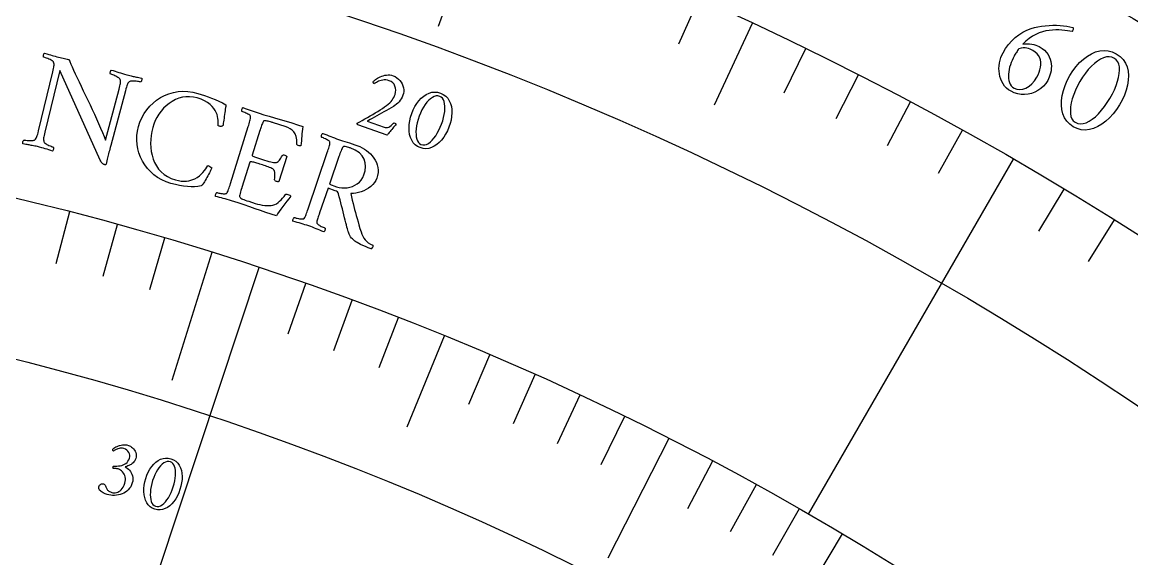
# Model space of a CAD drawing. Header units: millimetres. Extents: x -50 to 50, y -50 to 64.
# Drawn here: x 9.33 to 24.22, y 33.82 to 41.03 of the extents above; entities that cross this region are included whole.
import ezdxf

# ---------------------------------------------------------------- set-up
doc = ezdxf.new("R2010")
doc.units = ezdxf.units.MM
for name, color, linetype in [('ENGRAVE', 7, 'Continuous'), ('ENGRAVE_FINE', 8, 'Continuous'), ('TEXT', 5, 'Continuous')]:
    doc.layers.add(name, color=color, linetype=linetype)

msp = doc.modelspace()

# ---------------------------------------------------------------- linework, layer by layer
at = {"layer": 'ENGRAVE'}
for points in [[(15.4764, 42.5211), (14.9121, 40.9706)], [(19.1235, 41.0104), (18.6121, 39.9138)], [(22.625, 39.1876), (19.875, 34.4245)], [(11.8749, 37.9348), (11.3371, 36.217)], [(12.505, 37.7318), (10.6175, 32.0364)], [(14.9901, 36.8152), (14.4923, 35.5927)], [(18.0038, 35.439), (17.1886, 33.8342)]]:
    msp.add_lwpolyline(points, dxfattribs=at)
for radius in [49, 49, 47.6875, 45.25, 45.25, 43.325, 39.75, 39.75, 37.65]:
    msp.add_circle((0, 0), radius, dxfattribs=at)
at = {"layer": 'ENGRAVE_FINE'}
for points in [[(18.4048, 41.3379), (18.1364, 40.735)], [(19.8363, 40.6704), (19.547, 40.0772)], [(20.5431, 40.318), (20.2434, 39.73)], [(21.2436, 39.9534), (20.9337, 39.3706)], [(21.9376, 39.5765), (21.6177, 38.9993)], [(23.3055, 38.7868), (22.9655, 38.2211)], [(9.9658, 38.4804), (9.7853, 37.7834)], [(10.6051, 38.3092), (10.413, 37.6153)], [(23.9788, 38.3742), (23.6291, 37.8145)], [(11.2415, 38.1273), (11.0379, 37.4367)], [(13.1318, 37.5183), (12.8939, 36.8387)], [(13.755, 37.2943), (13.5058, 36.6188)], [(14.3745, 37.0599), (14.1141, 36.3886)], [(15.6016, 36.5603), (15.319, 35.898)], [(16.2089, 36.2951), (15.9153, 35.6377)], [(16.8118, 36.0198), (16.5073, 35.3674)], [(17.4102, 35.7344), (17.0948, 35.0871)], [(18.5926, 35.1337), (18.2558, 34.4973)], [(19.1763, 34.8185), (18.829, 34.1879)], [(19.7548, 34.4936), (19.397, 33.8688)], [(20.328, 34.159), (19.9598, 33.5402)]]:
    msp.add_lwpolyline(points, dxfattribs=at)
at = {"layer": 'TEXT'}
for points in [[(22.9729, 40.7005), (23.0106, 40.6767), (23.0429, 40.651), (23.0698, 40.6234), (23.0913, 40.5939), (23.1081, 40.5632), (23.121, 40.532), (23.1299, 40.5004), (23.1348, 40.4683), (23.1364, 40.4362), (23.1354, 40.4049), (23.1318, 40.3744), (23.1256, 40.3445), (23.1175, 40.3161), (23.1084, 40.29), (23.0983, 40.2662), (23.0871, 40.2447), (23.0607, 40.2046), (23.0299, 40.169), (22.9948, 40.1378), (22.9554, 40.1109), (22.9131, 40.0891), (22.8693, 40.0727), (22.8241, 40.0619), (22.7774, 40.0565), (22.7304, 40.0573), (22.6844, 40.0649), (22.6393, 40.0793), (22.5951, 40.1005), (22.5627, 40.1213), (22.534, 40.145), (22.5091, 40.1716), (22.488, 40.201), (22.4706, 40.2326), (22.4565, 40.2655), (22.4458, 40.2997), (22.4385, 40.3352), (22.4344, 40.3715), (22.4334, 40.408), (22.4355, 40.4448), (22.4406, 40.4818), (22.4485, 40.5181), (22.4591, 40.5529), (22.4722, 40.586), (22.488, 40.6176), (22.5227, 40.6748), (22.5614, 40.7277), (22.6039, 40.7765), (22.6504, 40.8209), (22.7001, 40.8603), (22.7524, 40.8939), (22.8072, 40.9216), (22.8647, 40.9435), (22.91, 40.9567), (22.9569, 40.9675), (23.0052, 40.9759), (23.0549, 40.9818), (23.1051, 40.9856), (23.1548, 40.9873), (23.2038, 40.9869), (23.2523, 40.9845), (23.2991, 40.9801), (23.3431, 40.9738), (23.3845, 40.9658), (23.423, 40.9558), (23.4275, 40.9518), (23.4296, 40.9461), (23.4295, 40.9387), (23.4271, 40.9296), (23.4237, 40.9204), (23.4206, 40.9127), (23.4178, 40.9065), (23.4154, 40.9019), (23.385, 40.9079), (23.3519, 40.9132), (23.3162, 40.918), (23.278, 40.9221), (23.2378, 40.9247), (23.1961, 40.9249), (23.153, 40.9229), (23.1085, 40.9184), (23.0633, 40.9109), (23.0179, 40.8993), (22.9725, 40.8837), (22.927, 40.8642), (22.8818, 40.8398), (22.8375, 40.8099), (22.7941, 40.7745), (22.7516, 40.7336), (22.7815, 40.7373), (22.8116, 40.7385), (22.8419, 40.7372), (22.8723, 40.7333), (22.9014, 40.7273), (22.9279, 40.7198), (22.9517, 40.7109), (22.9729, 40.7005)], [(22.701, 40.6728), (22.6924, 40.6609), (22.6839, 40.6487), (22.6755, 40.6362), (22.6672, 40.6234), (22.6591, 40.6104), (22.6511, 40.5973), (22.6433, 40.584), (22.6357, 40.5707), (22.6217, 40.544), (22.6088, 40.5159), (22.5969, 40.4865), (22.586, 40.4557), (22.5767, 40.4243), (22.5694, 40.3931), (22.5641, 40.362), (22.5608, 40.3311), (22.5599, 40.301), (22.5617, 40.2724), (22.5662, 40.2452), (22.5735, 40.2194), (22.5838, 40.1959), (22.5977, 40.1755), (22.6151, 40.1581), (22.636, 40.1438), (22.6735, 40.1284), (22.7126, 40.1234), (22.7533, 40.1289), (22.7956, 40.1449), (22.837, 40.1699), (22.875, 40.2026), (22.9096, 40.2429), (22.9408, 40.2909), (22.958, 40.324), (22.9721, 40.3573), (22.983, 40.3908), (22.9908, 40.4245), (22.9949, 40.4578), (22.9944, 40.49), (22.9896, 40.5211), (22.9803, 40.551), (22.9658, 40.5792), (22.9456, 40.6049), (22.9195, 40.6282), (22.8875, 40.649), (22.8701, 40.658), (22.851, 40.6662), (22.8304, 40.6736), (22.8081, 40.6802), (22.7841, 40.6844), (22.7583, 40.6846), (22.7306, 40.6807), (22.701, 40.6728)], [(24.0069, 40.6037), (24.0569, 40.5685), (24.0976, 40.5274), (24.129, 40.4804), (24.1511, 40.4277), (24.1646, 40.3706), (24.1702, 40.3107), (24.168, 40.248), (24.1578, 40.1825), (24.1405, 40.1158), (24.1168, 40.0493), (24.0867, 39.9832), (24.0502, 39.9173), (24.009, 39.8543), (23.9645, 39.7968), (23.9167, 39.7449), (23.8657, 39.6984), (23.8126, 39.6586), (23.7584, 39.6269), (23.7032, 39.6031), (23.647, 39.5873), (23.5907, 39.5808), (23.5356, 39.585), (23.4816, 39.6), (23.4286, 39.6256), (23.3819, 39.6589), (23.3436, 39.6986), (23.3137, 39.7446), (23.2921, 39.7971), (23.2785, 39.8542), (23.2723, 39.9143), (23.2737, 39.9773), (23.2825, 40.0432), (23.2983, 40.1105), (23.3206, 40.1775), (23.3493, 40.2443), (23.3846, 40.3109), (23.4248, 40.3745), (23.4684, 40.4327), (23.5154, 40.4853), (23.5659, 40.5325), (23.6188, 40.5727), (23.673, 40.6047), (23.7286, 40.6284), (23.7856, 40.6438), (23.8426, 40.6498), (23.8985, 40.6451), (23.9533, 40.6297), (24.0069, 40.6037)], [(9.8185, 40.5595), (9.8394, 40.5544), (9.86, 40.5494), (9.8803, 40.5445), (9.9004, 40.5396), (9.9192, 40.5351), (9.9353, 40.5315), (9.9489, 40.5288), (9.9599, 40.527), (9.9705, 40.4993), (9.9843, 40.4661), (10.0012, 40.4275), (10.0213, 40.3833), (10.0438, 40.3348), (10.0682, 40.2829), (10.0944, 40.2276), (10.1225, 40.1691), (10.1517, 40.1083), (10.1812, 40.0465), (10.2112, 39.9838), (10.2415, 39.92), (10.2716, 39.8559), (10.301, 39.7924), (10.3296, 39.7294), (10.3575, 39.6669), (10.3839, 39.6062), (10.4081, 39.5487), (10.43, 39.4944), (10.4497, 39.4432), (10.6316, 40.1297), (10.6375, 40.1525), (10.6425, 40.1729), (10.6466, 40.1908), (10.6498, 40.2062), (10.6516, 40.2203), (10.6516, 40.2341), (10.6498, 40.2476), (10.6461, 40.2608), (10.643, 40.2665), (10.6371, 40.2729), (10.6283, 40.2799), (10.6167, 40.2875), (10.6033, 40.2952), (10.5895, 40.3025), (10.5752, 40.3095), (10.5604, 40.3161), (10.5463, 40.322), (10.5341, 40.3267), (10.5237, 40.3304), (10.5152, 40.3329), (10.5133, 40.3389), (10.5127, 40.3457), (10.5135, 40.3532), (10.5156, 40.3616), (10.5183, 40.3696), (10.5207, 40.3763), (10.523, 40.3818), (10.525, 40.3859), (10.5518, 40.3778), (10.5778, 40.3699), (10.6029, 40.362), (10.6271, 40.3542), (10.6518, 40.3464), (10.678, 40.3385), (10.7059, 40.3306), (10.7354, 40.3225), (10.7562, 40.317), (10.775, 40.3122), (10.7918, 40.308), (10.8067, 40.3045), (10.8206, 40.3013), (10.8349, 40.2981), (10.8494, 40.295), (10.8642, 40.292), (10.8799, 40.2887), (10.8971, 40.2851), (10.9159, 40.281), (10.9362, 40.2765), (10.9368, 40.2718), (10.937, 40.2663), (10.9367, 40.26), (10.9358, 40.2527), (10.9342, 40.2452), (10.9313, 40.238), (10.9273, 40.2312), (10.9221, 40.2246), (10.915, 40.2263), (10.9051, 40.2282), (10.8923, 40.2305), (10.8767, 40.2329), (10.8597, 40.2352), (10.843, 40.2368), (10.8265, 40.2377), (10.8101, 40.238), (10.7952, 40.2373), (10.7831, 40.2355), (10.7737, 40.2326), (10.7671, 40.2286), (10.7584, 40.2197), (10.7509, 40.2096), (10.7446, 40.1985), (10.7396, 40.1863), (10.7348, 40.1719), (10.7295, 40.1543), (10.7235, 40.1333), (10.7169, 40.109), (10.5202, 39.3728), (10.5135, 39.3476), (10.5072, 39.3241), (10.5013, 39.3022), (10.4959, 39.2819), (10.4908, 39.2626), (10.4859, 39.2436), (10.4812, 39.225), (10.4768, 39.2066), (10.4722, 39.1876), (10.4674, 39.1671), (10.4623, 39.1451), (10.457, 39.1215), (10.4547, 39.1185), (10.4517, 39.1164), (10.4479, 39.1153), (10.4435, 39.1152), (10.439, 39.1155), (10.4353, 39.1159), (10.4323, 39.1163), (10.4301, 39.1167), (10.4259, 39.1185), (10.4208, 39.1217), (10.4148, 39.1264), (10.4078, 39.1326), (10.4003, 39.1406), (10.393, 39.1504), (10.3859, 39.1623), (10.3789, 39.176), (9.8372, 40.3792), (9.6354, 39.5512), (9.63, 39.5282), (9.6256, 39.5079), (9.6222, 39.4901), (9.6198, 39.475), (9.6186, 39.4613), (9.6188, 39.4478), (9.6205, 39.4346), (9.6235, 39.4217), (9.6265, 39.4161), (9.6322, 39.41), (9.6405, 39.4033), (9.6516, 39.3961), (9.6643, 39.3887), (9.6775, 39.3816), (9.6912, 39.3747), (9.7055, 39.368), (9.7192, 39.3621), (9.7311, 39.3573), (9.7412, 39.3537), (9.7495, 39.3512), (9.7514, 39.3453), (9.7522, 39.3387), (9.7519, 39.3314), (9.7504, 39.3233), (9.7482, 39.3155), (9.7458, 39.3086), (9.7431, 39.3029), (9.7402, 39.2982), (9.7144, 39.3065), (9.6894, 39.3144), (9.6653, 39.322), (9.6421, 39.3293), (9.6185, 39.3363), (9.5932, 39.3435), (9.5661, 39.3506), (9.5374, 39.3577), (9.5178, 39.3624), (9.4996, 39.3664), (9.4829, 39.3698), (9.4676, 39.3726), (9.4531, 39.3751), (9.4389, 39.3775), (9.4249, 39.3799), (9.4112, 39.3822), (9.3966, 39.3847), (9.38, 39.3877), (9.3614, 39.3911), (9.3409, 39.395), (9.3402, 39.3996), (9.3399, 39.4051), (9.34, 39.4115), (9.3407, 39.4187), (9.3421, 39.4263), (9.3447, 39.4335), (9.3484, 39.4405), (9.3533, 39.4473), (9.3602, 39.4459), (9.3698, 39.4446), (9.3821, 39.4432), (9.397, 39.4418), (9.4133, 39.4406), (9.4296, 39.4399), (9.4459, 39.4397), (9.4622, 39.44), (9.477, 39.4411), (9.4887, 39.4433), (9.4974, 39.4466), (9.5031, 39.4509), (9.5115, 39.4601), (9.5187, 39.4701), (9.5249, 39.481), (9.5299, 39.4929), (9.5345, 39.5068), (9.5397, 39.5243), (9.5453, 39.5452), (9.5513, 39.5696), (9.7423, 40.3607), (9.748, 40.3852), (9.7526, 40.4066), (9.7561, 40.4248), (9.7584, 40.4397), (9.7593, 40.453), (9.7589, 40.4658), (9.7569, 40.4782), (9.7534, 40.4903), (9.7503, 40.4968), (9.7438, 40.5037), (9.7341, 40.511), (9.721, 40.5188), (9.7062, 40.5265), (9.6911, 40.5336), (9.6758, 40.5402), (9.6601, 40.5462), (9.6457, 40.5514), (9.6337, 40.5555), (9.6242, 40.5584), (9.6172, 40.5603), (9.6158, 40.5686), (9.6155, 40.5765), (9.6164, 40.5842), (9.6186, 40.5916), (9.6213, 40.5983), (9.6241, 40.6041), (9.6268, 40.6089), (9.6296, 40.6126), (9.6603, 40.6043), (9.6878, 40.5966), (9.7122, 40.5895), (9.7334, 40.583), (9.7535, 40.5768), (9.7744, 40.5709), (9.796, 40.5651), (9.8185, 40.5595)], [(23.9817, 40.5431), (23.9483, 40.5579), (23.9129, 40.564), (23.8754, 40.5615), (23.836, 40.5504), (23.7954, 40.5316), (23.7546, 40.5062), (23.7136, 40.4743), (23.6723, 40.4359), (23.6318, 40.3919), (23.5928, 40.3432), (23.5554, 40.2901), (23.5195, 40.2323), (23.4871, 40.1733), (23.4593, 40.115), (23.436, 40.0573), (23.4172, 40.0002), (23.4033, 39.9452), (23.3944, 39.8939), (23.3907, 39.8463), (23.3921, 39.8023), (23.399, 39.7634), (23.4119, 39.731), (23.4307, 39.7049), (23.4555, 39.6853), (23.4903, 39.6698), (23.5267, 39.6636), (23.5647, 39.6666), (23.6043, 39.679), (23.6448, 39.6992), (23.6856, 39.7262), (23.7266, 39.7598), (23.7678, 39.8002), (23.8084, 39.8458), (23.8475, 39.8952), (23.885, 39.9484), (23.921, 40.0054), (23.9543, 40.0645), (23.9828, 40.1224), (24.0064, 40.1791), (24.0251, 40.2346), (24.0388, 40.2879), (24.0472, 40.3377), (24.0504, 40.384), (24.0482, 40.427), (24.0405, 40.4651), (24.0268, 40.4972), (24.0072, 40.5232), (23.9817, 40.5431)], [(14.349, 39.6593), (14.3379, 39.647), (14.3262, 39.6337), (14.3141, 39.6196), (14.3015, 39.6045), (14.289, 39.5893), (14.2769, 39.5746), (14.2654, 39.5605), (14.2544, 39.5469), (14.2446, 39.5347), (14.2366, 39.5247), (14.2303, 39.5168), (14.2258, 39.5111), (13.8323, 39.6505), (13.8309, 39.6525), (13.8297, 39.6549), (13.8285, 39.6576), (13.8273, 39.6608), (13.8264, 39.6639), (13.826, 39.6667), (13.8259, 39.6691), (13.8263, 39.671), (13.8599, 39.6899), (13.894, 39.7092), (13.9286, 39.729), (13.9638, 39.7492), (13.9989, 39.7697), (14.0334, 39.7902), (14.0674, 39.8108), (14.1007, 39.8313), (14.1327, 39.8516), (14.1627, 39.8713), (14.1907, 39.8903), (14.2166, 39.9088), (14.2416, 39.928), (14.2628, 39.9467), (14.2803, 39.9649), (14.294, 39.9827), (14.3054, 40.0006), (14.3156, 40.0195), (14.3248, 40.0392), (14.3329, 40.0598), (14.3407, 40.0887), (14.3431, 40.1168), (14.3402, 40.1442), (14.332, 40.1709), (14.319, 40.1952), (14.3017, 40.2153), (14.2802, 40.2313), (14.2545, 40.2433), (14.2317, 40.2499), (14.2095, 40.2536), (14.1879, 40.2542), (14.167, 40.2518), (14.147, 40.2473), (14.1286, 40.2419), (14.1116, 40.2354), (14.0961, 40.228), (14.0825, 40.2204), (14.0712, 40.2137), (14.0621, 40.2078), (14.0554, 40.2027), (14.052, 40.2045), (14.0488, 40.2072), (14.0459, 40.2108), (14.0433, 40.2155), (14.0412, 40.2202), (14.0398, 40.2241), (14.0393, 40.2271), (14.0395, 40.2293), (14.0442, 40.2346), (14.0511, 40.2412), (14.0602, 40.2491), (14.0715, 40.2583), (14.0847, 40.268), (14.0996, 40.2774), (14.1162, 40.2866), (14.1344, 40.2955), (14.1538, 40.3035), (14.174, 40.3102), (14.195, 40.3154), (14.2167, 40.3192), (14.2389, 40.3209), (14.2614, 40.3197), (14.2841, 40.3157), (14.3071, 40.3089), (14.3337, 40.2975), (14.3578, 40.2831), (14.3795, 40.2657), (14.3986, 40.2453), (14.4149, 40.2229), (14.4282, 40.1993), (14.4383, 40.1746), (14.4453, 40.1487), (14.449, 40.1226), (14.4492, 40.0969), (14.4457, 40.0716), (14.4386, 40.0469), (14.4288, 40.0231), (14.4171, 40.0009), (14.4034, 39.9801), (14.3877, 39.9609), (14.3705, 39.9431), (14.3518, 39.9267), (14.3319, 39.9115), (14.3106, 39.8976), (14.2812, 39.88), (14.2504, 39.8619), (14.2182, 39.8435), (14.1847, 39.8246), (14.151, 39.8057), (14.1183, 39.7875), (14.0865, 39.77), (14.0558, 39.753), (14.0271, 39.7372), (14.0015, 39.723), (13.9789, 39.7104), (13.9594, 39.6994), (14.1857, 39.6191), (14.2023, 39.6147), (14.2184, 39.6135), (14.2339, 39.6156), (14.2488, 39.6209), (14.2638, 39.6293), (14.2795, 39.6407), (14.2958, 39.6551), (14.3128, 39.6724), (14.3156, 39.6749), (14.3191, 39.6761), (14.3233, 39.6761), (14.3282, 39.6748), (14.3302, 39.6739), (14.3327, 39.6725), (14.3356, 39.6706), (14.339, 39.6682), (14.3424, 39.6657), (14.3452, 39.6634), (14.3474, 39.6613), (14.349, 39.6593)], [(11.6858, 40.0734), (11.7314, 40.0596), (11.7777, 40.0445), (11.8248, 40.0281), (11.8727, 40.0104), (11.9209, 39.9911), (11.9688, 39.9698), (12.0164, 39.9464), (12.0639, 39.9211), (12.0636, 39.9186), (12.0627, 39.9112), (12.0612, 39.8988), (12.0591, 39.8815), (12.0565, 39.8608), (12.0535, 39.8385), (12.0501, 39.8146), (12.0464, 39.789), (12.0426, 39.7632), (12.0391, 39.7386), (12.0357, 39.7152), (12.0326, 39.693), (12.0298, 39.6735), (12.0275, 39.6586), (12.0257, 39.6482), (12.0244, 39.6423), (12.0232, 39.6386), (12.0203, 39.6355), (12.0154, 39.633), (12.0087, 39.631), (12.0011, 39.6298), (11.9936, 39.6296), (11.986, 39.6303), (11.9786, 39.6321), (11.9724, 39.6343), (11.9669, 39.6371), (11.9621, 39.6405), (11.9579, 39.6444), (11.9589, 39.6566), (11.9594, 39.672), (11.9594, 39.6905), (11.959, 39.7122), (11.957, 39.7361), (11.9524, 39.7613), (11.9451, 39.7878), (11.9351, 39.8156), (11.9214, 39.8438), (11.9031, 39.8715), (11.8802, 39.8986), (11.8526, 39.9253), (11.8192, 39.9505), (11.779, 39.9733), (11.7319, 39.9937), (11.678, 40.0117), (11.6276, 40.0233), (11.5779, 40.0286), (11.5289, 40.0274), (11.4807, 40.0199), (11.4337, 40.0067), (11.3887, 39.9888), (11.3455, 39.966), (11.3041, 39.9384), (11.2652, 39.9069), (11.2293, 39.8723), (11.1963, 39.8346), (11.1663, 39.7938), (11.1397, 39.7509), (11.117, 39.7067), (11.0981, 39.6614), (11.083, 39.6149), (11.0701, 39.5619), (11.061, 39.5084), (11.0555, 39.4544), (11.0538, 39.3998), (11.056, 39.3456), (11.0626, 39.2929), (11.0735, 39.2415), (11.0888, 39.1915), (11.1085, 39.1438), (11.1331, 39.0991), (11.1624, 39.0576), (11.1966, 39.0191), (11.2358, 38.9847), (11.2806, 38.9552), (11.3308, 38.9307), (11.3865, 38.9111), (11.4266, 38.9011), (11.4645, 38.8952), (11.5003, 38.8934), (11.534, 38.8957), (11.5655, 38.9009), (11.5951, 38.9081), (11.6226, 38.917), (11.648, 38.9278), (11.6801, 38.945), (11.7089, 38.9646), (11.7346, 38.9867), (11.757, 39.0113), (11.7765, 39.0365), (11.7938, 39.0604), (11.8086, 39.0829), (11.821, 39.1042), (11.8365, 39.1001), (11.8503, 39.0934), (11.8627, 39.0841), (11.8735, 39.0723), (11.8707, 39.0644), (11.8661, 39.0535), (11.8597, 39.0397), (11.8515, 39.0228), (11.8421, 39.0042), (11.8322, 38.9848), (11.8217, 38.9647), (11.8105, 38.944), (11.7992, 38.9235), (11.7881, 38.9044), (11.7771, 38.8866), (11.7662, 38.8702), (11.7561, 38.856), (11.7471, 38.8449), (11.7394, 38.8369), (11.7328, 38.8322), (11.6894, 38.8246), (11.6442, 38.8203), (11.5973, 38.8191), (11.5486, 38.8213), (11.4975, 38.8268), (11.4433, 38.8359), (11.386, 38.8486), (11.3255, 38.8649), (11.2619, 38.8866), (11.2028, 38.9132), (11.148, 38.9449), (11.0976, 38.9815), (11.0518, 39.0223), (11.011, 39.0664), (10.9751, 39.1138), (10.9441, 39.1644), (10.9182, 39.2176), (10.8977, 39.2725), (10.8826, 39.3291), (10.8728, 39.3874), (10.8687, 39.4467), (10.8704, 39.5063), (10.8781, 39.5661), (10.8916, 39.6261), (10.9118, 39.6882), (10.9371, 39.7467), (10.9676, 39.8017), (11.0034, 39.8531), (11.0437, 39.9005), (11.0877, 39.9435), (11.1355, 39.9821), (11.1872, 40.0162), (11.242, 40.0451), (11.2994, 40.0682), (11.3595, 40.0853), (11.4222, 40.0965), (11.4866, 40.1012), (11.5521, 40.0989), (11.6185, 40.0897), (11.6858, 40.0734)], [(14.9427, 40.0763), (14.9806, 40.0586), (15.013, 40.0358), (15.0398, 40.0079), (15.0611, 39.9749), (15.0771, 39.938), (15.0882, 39.8982), (15.0942, 39.8555), (15.0953, 39.81), (15.0917, 39.7627), (15.0838, 39.7149), (15.0715, 39.6664), (15.0549, 39.6174), (15.0348, 39.5697), (15.0117, 39.5254), (14.9857, 39.4844), (14.9569, 39.4467), (14.9258, 39.4134), (14.893, 39.3853), (14.8586, 39.3624), (14.8224, 39.3449), (14.7851, 39.3337), (14.7473, 39.3298), (14.7088, 39.3334), (14.6698, 39.3444), (14.6341, 39.3613), (14.6033, 39.3835), (14.5774, 39.4111), (14.5565, 39.444), (14.5404, 39.4811), (14.529, 39.521), (14.5223, 39.5638), (14.5203, 39.6095), (14.523, 39.6569), (14.53, 39.705), (14.5415, 39.7537), (14.5574, 39.8029), (14.577, 39.8508), (14.5995, 39.8954), (14.6251, 39.9367), (14.6535, 39.9747), (14.6845, 40.0083), (14.7173, 40.0365), (14.752, 40.0592), (14.7886, 40.0766), (14.8264, 40.0875), (14.8647, 40.0911), (14.9034, 40.0874), (14.9427, 40.0763)], [(14.933, 40.0323), (14.9087, 40.0382), (14.884, 40.0381), (14.859, 40.0318), (14.8337, 40.0195), (14.8086, 40.0018), (14.7841, 39.9797), (14.7602, 39.9532), (14.7369, 39.9222), (14.7148, 39.8875), (14.6943, 39.8499), (14.6754, 39.8094), (14.658, 39.766), (14.6432, 39.7222), (14.6314, 39.6793), (14.6226, 39.6375), (14.6167, 39.5965), (14.6139, 39.5577), (14.6141, 39.5219), (14.6173, 39.4892), (14.6236, 39.4596), (14.633, 39.4341), (14.6456, 39.4137), (14.6616, 39.3983), (14.6808, 39.388), (14.7062, 39.3817), (14.7316, 39.3819), (14.757, 39.3886), (14.7823, 39.4017), (14.8073, 39.4204), (14.8316, 39.4436), (14.8553, 39.4713), (14.8782, 39.5037), (14.9001, 39.5395), (14.9206, 39.5776), (14.9395, 39.6182), (14.9569, 39.6612), (14.9722, 39.7052), (14.9844, 39.7479), (14.9935, 39.7891), (14.9994, 39.829), (15.0022, 39.8666), (15.0019, 39.9013), (14.9984, 39.9331), (14.9918, 39.9618), (14.982, 39.9867), (14.9689, 40.0067), (14.9525, 40.0219), (14.933, 40.0323)], [(12.5084, 39.8062), (12.5746, 39.7857), (12.6444, 39.7647), (12.7175, 39.7433), (12.7941, 39.7213), (12.8719, 39.6989), (12.9484, 39.6759), (13.0238, 39.6523), (13.0979, 39.6283), (13.092, 39.5936), (13.0872, 39.5601), (13.0836, 39.5276), (13.0811, 39.4964), (13.0789, 39.4655), (13.0764, 39.4342), (13.0735, 39.4026), (13.0702, 39.3706), (13.0634, 39.3684), (13.0554, 39.3679), (13.0462, 39.369), (13.0357, 39.3719), (13.0254, 39.3762), (13.0183, 39.3812), (13.0145, 39.3869), (13.014, 39.3932), (13.0139, 39.4475), (13.0074, 39.4929), (12.9946, 39.5296), (12.9756, 39.5574), (12.9517, 39.5794), (12.9242, 39.5985), (12.8932, 39.6146), (12.8586, 39.6279), (12.7021, 39.6783), (12.6953, 39.6804), (12.6862, 39.6832), (12.6747, 39.6865), (12.6608, 39.6905), (12.6459, 39.6946), (12.6314, 39.6981), (12.6172, 39.7012), (12.6034, 39.7037), (12.591, 39.7053), (12.5813, 39.7052), (12.5741, 39.7036), (12.5695, 39.7004), (12.5639, 39.6914), (12.5584, 39.6808), (12.5531, 39.6686), (12.5479, 39.6549), (12.5428, 39.6403), (12.5378, 39.6254), (12.5328, 39.6102), (12.5279, 39.5948), (12.5259, 39.5887), (12.5242, 39.5834), (12.5228, 39.5787), (12.5215, 39.5747), (12.4161, 39.2416), (12.4166, 39.2378), (12.4202, 39.2338), (12.4271, 39.2295), (12.4372, 39.2249), (12.4493, 39.2202), (12.4621, 39.2155), (12.4757, 39.2108), (12.49, 39.2061), (12.5839, 39.176), (12.6144, 39.1665), (12.6415, 39.1585), (12.6652, 39.1521), (12.6854, 39.1473), (12.7029, 39.1443), (12.7184, 39.1432), (12.7318, 39.144), (12.7432, 39.1467), (12.7533, 39.1514), (12.7631, 39.1579), (12.7724, 39.1663), (12.7814, 39.1767), (12.7907, 39.189), (12.8009, 39.2036), (12.8121, 39.2204), (12.8243, 39.2394), (12.8285, 39.2442), (12.8348, 39.2465), (12.8434, 39.2464), (12.8543, 39.2437), (12.8644, 39.2398), (12.8725, 39.2352), (12.8786, 39.2301), (12.8827, 39.2243), (12.7725, 38.8888), (12.7668, 38.8871), (12.7597, 38.8869), (12.751, 38.8882), (12.7408, 38.8911), (12.7312, 38.8951), (12.7241, 38.9001), (12.7195, 38.906), (12.7176, 38.9128), (12.7192, 38.9386), (12.7203, 38.9606), (12.7208, 38.979), (12.7207, 38.9936), (12.7201, 39.0054), (12.7191, 39.0153), (12.7178, 39.0233), (12.7161, 39.0294), (12.714, 39.0344), (12.7115, 39.0392), (12.7085, 39.0438), (12.705, 39.0481), (12.7, 39.0535), (12.6919, 39.0592), (12.6805, 39.0654), (12.666, 39.0719), (12.6495, 39.0786), (12.6321, 39.0854), (12.6138, 39.0922), (12.5947, 39.099), (12.5753, 39.1056), (12.5565, 39.112), (12.5383, 39.1181), (12.5205, 39.1238), (12.5082, 39.1277), (12.495, 39.1317), (12.4809, 39.1359), (12.466, 39.1402), (12.4512, 39.1443), (12.4373, 39.1478), (12.4244, 39.1508), (12.4124, 39.1532), (12.4022, 39.1545), (12.3945, 39.1541), (12.3893, 39.152), (12.3866, 39.1483), (12.2789, 38.8079), (12.2782, 38.8059), (12.2774, 38.8033), (12.2765, 38.8004), (12.2754, 38.7969), (12.2711, 38.7832), (12.2664, 38.7676), (12.2612, 38.7501), (12.2555, 38.7308), (12.2507, 38.7126), (12.248, 38.6984), (12.2475, 38.6884), (12.2492, 38.6824), (12.257, 38.6736), (12.2661, 38.6657), (12.2767, 38.6588), (12.2888, 38.6528), (12.3034, 38.6468), (12.3219, 38.6399), (12.3443, 38.6322), (12.3705, 38.6237), (12.4558, 38.5963), (12.4876, 38.5868), (12.5198, 38.5791), (12.5522, 38.5729), (12.585, 38.5684), (12.6165, 38.566), (12.6453, 38.5659), (12.6714, 38.5682), (12.6948, 38.5728), (12.7192, 38.5805), (12.7423, 38.5918), (12.764, 38.6067), (12.7845, 38.6251), (12.8043, 38.6459), (12.8243, 38.6678), (12.8444, 38.6907), (12.8646, 38.7148), (12.8692, 38.7186), (12.8755, 38.7203), (12.8837, 38.7198), (12.8937, 38.7173), (12.9085, 38.7116), (12.9201, 38.7054), (12.9285, 38.6988), (12.9337, 38.6918), (12.9084, 38.6591), (12.8821, 38.6255), (12.8549, 38.591), (12.8268, 38.5555), (12.8, 38.5205), (12.7768, 38.4876), (12.7573, 38.4568), (12.7413, 38.4281), (12.6701, 38.4519), (12.5993, 38.4759), (12.5288, 38.5002), (12.4587, 38.5247), (12.3863, 38.5498), (12.3092, 38.5758), (12.2274, 38.6025), (12.1408, 38.6301), (12.1107, 38.6394), (12.082, 38.6478), (12.0549, 38.6553), (12.0292, 38.662), (12.0041, 38.6685), (11.9786, 38.6754), (11.9528, 38.6829), (11.9266, 38.6907), (11.9248, 38.6961), (11.9245, 38.7024), (11.9256, 38.7099), (11.9281, 38.7184), (11.9315, 38.7266), (11.935, 38.7333), (11.9386, 38.7385), (11.9424, 38.7421), (11.9491, 38.7402), (11.9581, 38.738), (11.9695, 38.7354), (11.9833, 38.7325), (11.9982, 38.7297), (12.0129, 38.7276), (12.0275, 38.7261), (12.0419, 38.7254), (12.0548, 38.7255), (12.0646, 38.7268), (12.0714, 38.7294), (12.0753, 38.7331), (12.0822, 38.7439), (12.0888, 38.7565), (12.0951, 38.771), (12.1012, 38.7873), (12.1071, 38.8049), (12.1131, 38.8233), (12.1193, 38.8424), (12.1255, 38.8621), (12.3639, 39.6262), (12.3701, 39.6461), (12.3759, 39.6654), (12.3815, 39.6842), (12.3867, 39.7025), (12.3911, 39.7198), (12.3942, 39.7356), (12.3959, 39.75), (12.3963, 39.7629), (12.3954, 39.7688), (12.3911, 39.775), (12.3835, 39.7816), (12.3725, 39.7884), (12.3595, 39.7952), (12.3462, 39.8018), (12.3323, 39.8082), (12.318, 39.8143), (12.3046, 39.8198), (12.2934, 39.8242), (12.2844, 39.8275), (12.2777, 39.8298), (12.2765, 39.8349), (12.2763, 39.8412), (12.2772, 39.8488), (12.279, 39.8575), (12.2817, 39.8659), (12.285, 39.8727), (12.289, 39.8778), (12.2935, 39.8811), (12.3212, 39.8715), (12.3486, 39.8618), (12.3757, 39.8521), (12.4026, 39.8423), (12.4292, 39.8327), (12.4558, 39.8235), (12.4821, 39.8146), (12.5084, 39.8062)], [(13.8322, 39.3698), (13.8625, 39.3578), (13.8924, 39.343), (13.9219, 39.3256), (13.9509, 39.3055), (13.9786, 39.2832), (14.0043, 39.2591), (14.0278, 39.2331), (14.0492, 39.2053), (14.0678, 39.1758), (14.0829, 39.145), (14.0945, 39.1127), (14.1025, 39.079), (14.1062, 39.0442), (14.105, 39.0085), (14.0988, 38.9719), (14.0875, 38.9344), (14.074, 38.9039), (14.0561, 38.8754), (14.034, 38.8489), (14.0076, 38.8246), (13.9781, 38.8025), (13.9468, 38.7832), (13.9137, 38.7665), (13.8788, 38.7526), (13.8432, 38.7416), (13.8082, 38.7339), (13.7738, 38.7296), (13.74, 38.7287), (13.7499, 38.6823), (13.7598, 38.6376), (13.7698, 38.5947), (13.7799, 38.5535), (13.7902, 38.5132), (13.801, 38.4728), (13.8123, 38.4324), (13.8239, 38.3919), (13.8362, 38.3503), (13.8491, 38.3065), (13.8628, 38.2606), (13.8771, 38.2125), (13.8877, 38.1818), (13.9003, 38.154), (13.9147, 38.1291), (13.9311, 38.107), (13.9506, 38.087), (13.9744, 38.0681), (14.0026, 38.0505), (14.0352, 38.034), (14.0365, 38.0285), (14.0358, 38.022), (14.0333, 38.0144), (14.0288, 38.0057), (14.0238, 37.9974), (14.0199, 37.9911), (14.0168, 37.9867), (14.0148, 37.9842), (13.973, 38.0001), (13.9353, 38.0153), (13.9014, 38.0299), (13.8715, 38.0439), (13.8457, 38.0571), (13.8238, 38.0692), (13.806, 38.0802), (13.7922, 38.0901), (13.7838, 38.0978), (13.774, 38.1072), (13.7628, 38.1182), (13.7502, 38.1308), (13.7375, 38.1458), (13.7261, 38.1637), (13.716, 38.1846), (13.7072, 38.2085), (13.7039, 38.2197), (13.6996, 38.2352), (13.6942, 38.2548), (13.6877, 38.2787), (13.6805, 38.306), (13.6727, 38.336), (13.6643, 38.3688), (13.6554, 38.4043), (13.646, 38.4418), (13.6362, 38.4806), (13.6261, 38.5207), (13.6156, 38.562), (13.6051, 38.6036), (13.5948, 38.6448), (13.5849, 38.6855), (13.5753, 38.7257), (13.5697, 38.7383), (13.56, 38.7493), (13.5462, 38.7587), (13.5283, 38.7665), (13.4353, 38.7989), (13.321, 38.4688), (13.3201, 38.466), (13.3191, 38.4633), (13.3182, 38.4606), (13.3172, 38.4579), (13.3163, 38.4552), (13.3154, 38.4524), (13.3144, 38.4497), (13.3135, 38.447), (13.3077, 38.4301), (13.3023, 38.414), (13.2973, 38.3987), (13.2927, 38.3841), (13.2888, 38.3704), (13.2859, 38.3578), (13.2839, 38.3462), (13.283, 38.3357), (13.2846, 38.3302), (13.289, 38.3239), (13.2962, 38.317), (13.3061, 38.3094), (13.3178, 38.3016), (13.3301, 38.2942), (13.3431, 38.2872), (13.3567, 38.2806), (13.3695, 38.2748), (13.3802, 38.2701), (13.3888, 38.2665), (13.3953, 38.2641), (13.3962, 38.2589), (13.3961, 38.2526), (13.3949, 38.2451), (13.3927, 38.2365), (13.3897, 38.2281), (13.3862, 38.2215), (13.3821, 38.2166), (13.3775, 38.2133), (13.3515, 38.2244), (13.3259, 38.2352), (13.3009, 38.2456), (13.2764, 38.2557), (13.252, 38.2655), (13.227, 38.2751), (13.2016, 38.2844), (13.1758, 38.2935), (13.1504, 38.302), (13.1247, 38.3103), (13.0986, 38.3183), (13.0722, 38.3259), (13.0455, 38.3335), (13.0185, 38.3409), (12.9913, 38.3483), (12.9638, 38.3557), (12.9621, 38.361), (12.962, 38.3674), (12.9633, 38.3748), (12.9661, 38.3833), (12.9696, 38.3914), (12.9733, 38.398), (12.9771, 38.4031), (12.981, 38.4066), (12.9876, 38.4045), (12.9966, 38.4021), (13.0079, 38.3992), (13.0216, 38.3959), (13.0364, 38.3927), (13.0511, 38.3902), (13.0656, 38.3883), (13.08, 38.3872), (13.0929, 38.387), (13.1027, 38.388), (13.1096, 38.3904), (13.1136, 38.394), (13.1208, 38.4046), (13.1277, 38.417), (13.1344, 38.4313), (13.1409, 38.4475), (13.1473, 38.465), (13.1539, 38.4831), (13.1605, 38.502), (13.1673, 38.5217), (13.4243, 39.2796), (13.431, 39.2993), (13.4373, 39.3185), (13.4434, 39.3372), (13.4491, 39.3553), (13.454, 39.3725), (13.4575, 39.3882), (13.4596, 39.4025), (13.4604, 39.4154), (13.4596, 39.4213), (13.4555, 39.4277), (13.448, 39.4344), (13.4372, 39.4415), (13.4245, 39.4487), (13.4115, 39.4556), (13.3981, 39.4622), (13.3844, 39.4686), (13.3715, 39.4743), (13.3607, 39.4789), (13.352, 39.4824), (13.3454, 39.4848), (13.3444, 39.49), (13.3444, 39.4963), (13.3454, 39.5038), (13.3475, 39.5125), (13.3504, 39.5209), (13.3539, 39.5275), (13.358, 39.5325), (13.3626, 39.5357), (13.39, 39.5254), (13.417, 39.5151), (13.4435, 39.5047), (13.4697, 39.4943), (13.4957, 39.4841), (13.5216, 39.4743), (13.5476, 39.4648), (13.5736, 39.4557), (13.601, 39.4464), (13.6296, 39.4369), (13.6592, 39.4273), (13.69, 39.4175), (13.7224, 39.4071), (13.7569, 39.3957), (13.7935, 39.3833), (13.8322, 39.3698)], [(13.9151, 38.978), (13.9309, 39.0347), (13.9369, 39.089), (13.933, 39.1409), (13.9194, 39.1905), (13.8937, 39.2361), (13.854, 39.2762), (13.8003, 39.3108), (13.7324, 39.3397), (13.723, 39.3429), (13.7112, 39.3466), (13.6972, 39.3508), (13.6809, 39.3556), (13.6651, 39.3593), (13.6523, 39.3605), (13.6427, 39.359), (13.6362, 39.3549), (13.6295, 39.3465), (13.6228, 39.3349), (13.6158, 39.3203), (13.6087, 39.3025), (13.6015, 39.2831), (13.5944, 39.2635), (13.5874, 39.2438), (13.5804, 39.2239), (13.4542, 38.8533), (13.549, 38.8203), (13.584, 38.8103), (13.6195, 38.8045), (13.6557, 38.8029), (13.6924, 38.8056), (13.7286, 38.8124), (13.763, 38.8233), (13.7958, 38.8384), (13.8269, 38.8577), (13.8551, 38.8812), (13.8792, 38.9091), (13.8992, 38.9414), (13.9151, 38.978)], [(10.7567, 35.3474), (10.7705, 35.3422), (10.7843, 35.3348), (10.7982, 35.3252), (10.8121, 35.3134), (10.8253, 35.2998), (10.8367, 35.2848), (10.8464, 35.2682), (10.8543, 35.2502), (10.8597, 35.2312), (10.8616, 35.2114), (10.8601, 35.1909), (10.8552, 35.1696), (10.849, 35.1536), (10.841, 35.1389), (10.8311, 35.1254), (10.8193, 35.1134), (10.8063, 35.1025), (10.7928, 35.0929), (10.7787, 35.0844), (10.7642, 35.0772), (10.7498, 35.0709), (10.7364, 35.0656), (10.7239, 35.0611), (10.7124, 35.0576), (10.7269, 35.0497), (10.7414, 35.0396), (10.7557, 35.0273), (10.7699, 35.0128), (10.7832, 34.9964), (10.7945, 34.9785), (10.804, 34.959), (10.8115, 34.9379), (10.8163, 34.9156), (10.8173, 34.8922), (10.8148, 34.8679), (10.8086, 34.8425), (10.799, 34.8166), (10.7869, 34.7929), (10.7723, 34.7714), (10.7552, 34.7521), (10.7362, 34.7349), (10.7158, 34.7199), (10.694, 34.7072), (10.6709, 34.6966), (10.6468, 34.6881), (10.6221, 34.6818), (10.5969, 34.6777), (10.5711, 34.6758), (10.5452, 34.6759), (10.5196, 34.6781), (10.4944, 34.6825), (10.4695, 34.6889), (10.4588, 34.6925), (10.447, 34.6973), (10.4341, 34.7032), (10.4202, 34.7102), (10.4063, 34.7181), (10.3934, 34.7266), (10.3814, 34.7358), (10.3705, 34.7457), (10.3687, 34.7486), (10.3667, 34.7527), (10.3645, 34.7581), (10.3621, 34.7647), (10.3601, 34.7718), (10.3593, 34.7788), (10.3595, 34.7856), (10.3609, 34.7922), (10.365, 34.8027), (10.3704, 34.8117), (10.3772, 34.8191), (10.3853, 34.8249), (10.3942, 34.829), (10.4029, 34.8312), (10.4116, 34.8314), (10.4203, 34.8298), (10.4302, 34.8257), (10.4383, 34.8198), (10.4447, 34.8122), (10.4492, 34.8029), (10.453, 34.7928), (10.457, 34.7833), (10.4612, 34.7742), (10.4656, 34.7655), (10.4714, 34.7561), (10.4783, 34.7477), (10.4863, 34.7402), (10.4953, 34.7336), (10.505, 34.7278), (10.5148, 34.7228), (10.5248, 34.7186), (10.5349, 34.7151), (10.5492, 34.7118), (10.5642, 34.7105), (10.5798, 34.711), (10.5961, 34.7136), (10.6126, 34.7185), (10.6287, 34.7263), (10.6445, 34.7371), (10.6599, 34.7507), (10.6744, 34.7677), (10.6874, 34.7885), (10.6989, 34.813), (10.7089, 34.8414), (10.7142, 34.8627), (10.7166, 34.8835), (10.7161, 34.9037), (10.7129, 34.9234), (10.7072, 34.9423), (10.6996, 34.9598), (10.69, 34.9761), (10.6785, 34.9912), (10.6654, 35.0045), (10.6511, 35.0155), (10.6356, 35.0242), (10.6188, 35.0306), (10.61, 35.0329), (10.6009, 35.0345), (10.5916, 35.0355), (10.5819, 35.0359), (10.5727, 35.0359), (10.5647, 35.0361), (10.5577, 35.0363), (10.552, 35.0366), (10.5505, 35.042), (10.5499, 35.0476), (10.5503, 35.0533), (10.5516, 35.0591), (10.5528, 35.0626), (10.5541, 35.0655), (10.5555, 35.0677), (10.5571, 35.0693), (10.5796, 35.0685), (10.602, 35.069), (10.6242, 35.0709), (10.6463, 35.0742), (10.6675, 35.0791), (10.6874, 35.086), (10.7059, 35.0949), (10.723, 35.1057), (10.7382, 35.1189), (10.751, 35.1348), (10.7615, 35.1534), (10.7697, 35.1747), (10.774, 35.1954), (10.7741, 35.2155), (10.77, 35.235), (10.7617, 35.2539), (10.7496, 35.2709), (10.7345, 35.2852), (10.7162, 35.2965), (10.6948, 35.3049), (10.6781, 35.3089), (10.6619, 35.3105), (10.6462, 35.3099), (10.631, 35.307), (10.6167, 35.3027), (10.6037, 35.2979), (10.5919, 35.2925), (10.5814, 35.2866), (10.5723, 35.281), (10.5648, 35.2767), (10.559, 35.2735), (10.5548, 35.2716), (10.5528, 35.2727), (10.551, 35.2748), (10.5495, 35.2778), (10.5484, 35.2817), (10.5476, 35.2861), (10.5473, 35.2903), (10.5476, 35.2943), (10.5485, 35.2982), (10.561, 35.3079), (10.5746, 35.3171), (10.5892, 35.3257), (10.605, 35.3337), (10.6218, 35.3408), (10.6392, 35.3467), (10.6574, 35.3513), (10.6764, 35.3547), (10.6959, 35.3562), (10.7158, 35.3556), (10.7361, 35.3526), (10.7567, 35.3474)], [(11.3276, 35.1675), (11.3627, 35.1529), (11.3931, 35.1335), (11.4186, 35.1093), (11.4393, 35.0802), (11.4554, 35.0473), (11.4671, 35.0116), (11.4743, 34.9731), (11.4772, 34.9318), (11.4759, 34.8887), (11.4706, 34.845), (11.4615, 34.8005), (11.4484, 34.7552), (11.432, 34.7111), (11.4129, 34.6699), (11.391, 34.6316), (11.3664, 34.5962), (11.3395, 34.5647), (11.3109, 34.5378), (11.2805, 34.5157), (11.2484, 34.4982), (11.215, 34.4865), (11.1808, 34.4815), (11.1457, 34.4831), (11.1098, 34.4915), (11.0767, 34.5054), (11.0478, 34.5243), (11.0232, 34.5483), (11.0029, 34.5773), (10.9867, 34.6103), (10.9747, 34.6461), (10.9669, 34.6847), (10.9632, 34.7261), (10.9636, 34.7693), (10.968, 34.8132), (10.9764, 34.8579), (10.9888, 34.9033), (11.0046, 34.9476), (11.0233, 34.9891), (11.0447, 35.0276), (11.069, 35.0633), (11.0957, 35.095), (11.1244, 35.122), (11.155, 35.1441), (11.1875, 35.1613), (11.2214, 35.1728), (11.256, 35.1777), (11.2914, 35.1759), (11.3276, 35.1675)], [(11.3205, 35.127), (11.2982, 35.1314), (11.2758, 35.1303), (11.2534, 35.1236), (11.2309, 35.1113), (11.2088, 35.0943), (11.1874, 35.0732), (11.1668, 35.0481), (11.147, 35.019), (11.1283, 34.9866), (11.1112, 34.9516), (11.0957, 34.914), (11.0818, 34.8739), (11.0701, 34.8335), (11.0612, 34.7941), (11.0549, 34.7557), (11.0513, 34.7183), (11.0503, 34.6829), (11.052, 34.6504), (11.0563, 34.6208), (11.0631, 34.5942), (11.0727, 34.5715), (11.0851, 34.5534), (11.1001, 34.5401), (11.118, 34.5316), (11.1414, 34.5269), (11.1644, 34.5282), (11.1872, 34.5353), (11.2097, 34.5482), (11.2316, 34.5662), (11.2527, 34.5883), (11.273, 34.6144), (11.2926, 34.6447), (11.311, 34.6781), (11.328, 34.7136), (11.3435, 34.7513), (11.3575, 34.791), (11.3697, 34.8316), (11.379, 34.8708), (11.3855, 34.9087), (11.3893, 34.9451), (11.3903, 34.9794), (11.3886, 35.0109), (11.3841, 35.0396), (11.3769, 35.0655), (11.3669, 35.0877), (11.3542, 35.1053), (11.3388, 35.1184), (11.3205, 35.127)]]:
    msp.add_lwpolyline(points, close=True, dxfattribs=at)

doc.saveas('drawing.dxf')
